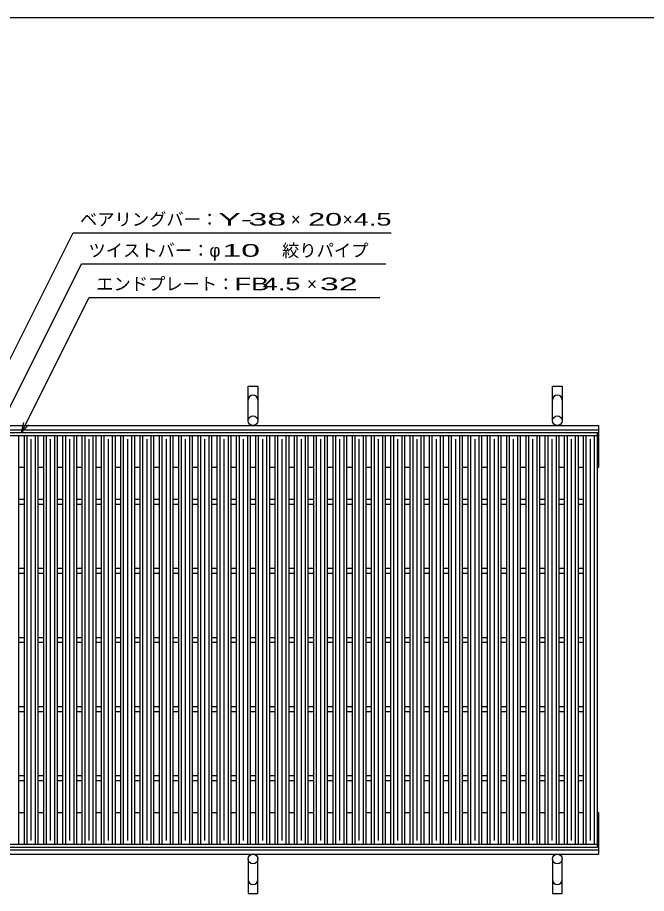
# Model space of a CAD drawing. Units: millimetres, scale not verified. Extents: x -1820 to 1724, y -1285 to 1059.
# Drawn here: x -1268 to -359, y -208 to 1059 of the extents above; entities that cross this region are included whole.
import ezdxf
from ezdxf.enums import TextEntityAlignment as Align

# ---------------------------------------------------------------- set-up
doc = ezdxf.new("R2010")
doc.units = ezdxf.units.MM
doc.header["$LTSCALE"] = 10
for name, color, linetype, lineweight in [('0_2', 150, 'Continuous', 25), ('16', 3, 'Continuous', 25), ('19', 6, 'Continuous', 25), ('22', 2, 'Continuous', 25)]:
    doc.layers.add(name, color=color, linetype=linetype, lineweight=lineweight)
doc.styles.add('ベクトル', font='')
doc.styles.get('ベクトル').set_extended_font_data('ベクトル')

msp = doc.modelspace()

# ---------------------------------------------------------------- linework, layer by layer
at = {"layer": '0_2'}
msp.add_line((-1736, 1059), (1724, 1059), dxfattribs=at)
at = {"layer": '16'}
for p, q in [((-1426, 458.5), (-430, 458.5)), ((-430, 454), (-430, 458.5)), ((-1426, 454), (-430, 454)), ((-1286.5, 454), (-1266.5, 454)), ((-1266.5, -137), (-1266.5, 454)), ((-1258.6, -137), (-1258.6, 454)), ((-1258.6, 454), (-1238.6, 454)), ((-1254.6, -137), (-1254.6, 454)), ((-1248.6, -132), (-1248.6, 449)), ((-1242.6, -137), (-1242.6, 454)), ((-1238.6, -137), (-1238.6, 454)), ((-1230.7, -137), (-1230.7, 454)), ((-1230.7, 454), (-1210.7, 454)), ((-1226.7, -137), (-1226.7, 454)), ((-1220.7, -132), (-1220.7, 449)), ((-1214.7, -137), (-1214.7, 454)), ((-1210.7, -137), (-1210.7, 454)), ((-1202.8, -137), (-1202.8, 454)), ((-1202.8, 454), (-1182.8, 454)), ((-1198.8, -137), (-1198.8, 454)), ((-1192.8, -132), (-1192.8, 449)), ((-1186.8, -137), (-1186.8, 454)), ((-1182.8, -137), (-1182.8, 454)), ((-1174.9, -137), (-1174.9, 454)), ((-1174.9, 454), (-1154.9, 454)), ((-1170.9, -137), (-1170.9, 454)), ((-1164.9, -132), (-1164.9, 449)), ((-1158.9, -137), (-1158.9, 454)), ((-1154.9, -137), (-1154.9, 454)), ((-1147, -137), (-1147, 454)), ((-1147, 454), (-1127, 454)), ((-1143, -137), (-1143, 454)), ((-1137, -132), (-1137, 449)), ((-1131, -137), (-1131, 454)), ((-1127, -137), (-1127, 454)), ((-1119.1, -137), (-1119.1, 454)), ((-1119.1, 454), (-1099.1, 454)), ((-1115.1, -137), (-1115.1, 454)), ((-1109.1, -132), (-1109.1, 449)), ((-1103.1, -137), (-1103.1, 454)), ((-1099.1, -137), (-1099.1, 454)), ((-1091.2, -137), (-1091.2, 454)), ((-1091.2, 454), (-1071.2, 454)), ((-1087.2, -137), (-1087.2, 454)), ((-1081.2, -132), (-1081.2, 449)), ((-1075.2, -137), (-1075.2, 454)), ((-1071.2, -137), (-1071.2, 454)), ((-1063.3, -137), (-1063.3, 454)), ((-1063.3, 454), (-1043.3, 454)), ((-1059.3, -137), (-1059.3, 454)), ((-1053.3, -132), (-1053.3, 449)), ((-1047.3, -137), (-1047.3, 454)), ((-1043.3, -137), (-1043.3, 454)), ((-1035.4, -137), (-1035.4, 454)), ((-1035.4, 454), (-1015.4, 454)), ((-1031.4, -137), (-1031.4, 454)), ((-1025.4, -132), (-1025.4, 449)), ((-1019.4, -137), (-1019.4, 454)), ((-1015.4, -137), (-1015.4, 454)), ((-1007.5, -137), (-1007.5, 454)), ((-1007.5, 454), (-987.5, 454)), ((-1003.5, -137), (-1003.5, 454)), ((-997.5, -132), (-997.5, 449)), ((-991.5, -137), (-991.5, 454)), ((-987.5, -137), (-987.5, 454)), ((-979.6, -137), (-979.6, 454)), ((-979.6, 454), (-959.6, 454)), ((-975.6, -137), (-975.6, 454)), ((-969.6, -132), (-969.6, 449)), ((-963.6, -137), (-963.6, 454)), ((-959.6, -137), (-959.6, 454)), ((-951.7, -137), (-951.7, 454)), ((-951.7, 454), (-931.7, 454)), ((-947.7, -137), (-947.7, 454)), ((-941.7, -132), (-941.7, 449)), ((-935.7, -137), (-935.7, 454)), ((-931.7, -137), (-931.7, 454)), ((-923.8, -137), (-923.8, 454)), ((-923.8, 454), (-903.8, 454)), ((-919.8, -137), (-919.8, 454)), ((-913.8, -132), (-913.8, 449)), ((-907.8, -137), (-907.8, 454)), ((-903.8, -137), (-903.8, 454)), ((-895.9, -137), (-895.9, 454)), ((-895.9, 454), (-875.9, 454)), ((-891.9, -137), (-891.9, 454)), ((-885.9, -132), (-885.9, 449)), ((-879.9, -137), (-879.9, 454)), ((-875.9, -137), (-875.9, 454)), ((-868, -137), (-868, 454)), ((-868, 454), (-848, 454)), ((-864, -137), (-864, 454)), ((-858, -132), (-858, 449)), ((-852, -137), (-852, 454)), ((-848, -137), (-848, 454)), ((-840.1, -137), (-840.1, 454)), ((-840.1, 454), (-820.1, 454)), ((-836.1, -137), (-836.1, 454)), ((-830.1, -132), (-830.1, 449)), ((-824.1, -137), (-824.1, 454)), ((-820.1, -137), (-820.1, 454)), ((-812.2, -137), (-812.2, 454)), ((-812.2, 454), (-792.2, 454)), ((-808.2, -137), (-808.2, 454)), ((-802.2, -132), (-802.2, 449)), ((-796.2, -137), (-796.2, 454)), ((-792.2, -137), (-792.2, 454)), ((-784.3, -137), (-784.3, 454)), ((-784.3, 454), (-764.3, 454)), ((-780.3, -137), (-780.3, 454)), ((-774.3, -132), (-774.3, 449)), ((-768.3, -137), (-768.3, 454)), ((-764.3, -137), (-764.3, 454)), ((-756.4, -137), (-756.4, 454)), ((-756.4, 454), (-736.4, 454)), ((-752.4, -137), (-752.4, 454)), ((-746.4, -132), (-746.4, 449)), ((-740.4, -137), (-740.4, 454)), ((-736.4, -137), (-736.4, 454)), ((-728.5, -137), (-728.5, 454)), ((-728.5, 454), (-708.5, 454)), ((-724.5, -137), (-724.5, 454)), ((-718.5, -132), (-718.5, 449)), ((-712.5, -137), (-712.5, 454)), ((-708.5, -137), (-708.5, 454)), ((-700.6, -137), (-700.6, 454)), ((-700.6, 454), (-680.6, 454)), ((-696.6, -137), (-696.6, 454)), ((-690.6, -132), (-690.6, 449)), ((-684.6, -137), (-684.6, 454)), ((-680.6, -137), (-680.6, 454)), ((-672.7, -137), (-672.7, 454)), ((-672.7, 454), (-652.7, 454)), ((-668.7, -137), (-668.7, 454)), ((-662.7, -132), (-662.7, 449)), ((-656.7, -137), (-656.7, 454)), ((-652.7, -137), (-652.7, 454)), ((-644.8, -137), (-644.8, 454)), ((-644.8, 454), (-624.8, 454)), ((-640.8, -137), (-640.8, 454)), ((-634.8, -132), (-634.8, 449)), ((-628.8, -137), (-628.8, 454)), ((-624.8, -137), (-624.8, 454)), ((-616.9, -137), (-616.9, 454)), ((-616.9, 454), (-596.9, 454)), ((-612.9, -137), (-612.9, 454)), ((-606.9, -132), (-606.9, 449)), ((-600.9, -137), (-600.9, 454)), ((-596.9, -137), (-596.9, 454)), ((-589, -137), (-589, 454)), ((-589, 454), (-569, 454)), ((-585, -137), (-585, 454)), ((-579, -132), (-579, 449)), ((-573, -137), (-573, 454)), ((-569, -137), (-569, 454)), ((-561.1, -137), (-561.1, 454)), ((-561.1, 454), (-541.1, 454)), ((-557.1, -137), (-557.1, 454)), ((-551.1, -132), (-551.1, 449)), ((-545.1, -137), (-545.1, 454)), ((-541.1, -137), (-541.1, 454)), ((-533.2, -137), (-533.2, 454)), ((-533.2, 454), (-513.2, 454)), ((-529.2, -137), (-529.2, 454)), ((-523.2, -132), (-523.2, 449)), ((-517.2, -137), (-517.2, 454)), ((-513.2, -137), (-513.2, 454)), ((-505.3, -137), (-505.3, 454)), ((-505.3, 454), (-485.3, 454)), ((-501.3, -137), (-501.3, 454)), ((-495.3, -132), (-495.3, 449)), ((-489.3, -137), (-489.3, 454)), ((-485.3, -137), (-485.3, 454)), ((-477.4, -137), (-477.4, 454)), ((-477.4, 454), (-457.4, 454)), ((-473.4, -137), (-473.4, 454)), ((-467.4, -132), (-467.4, 449)), ((-461.4, -137), (-461.4, 454)), ((-457.4, -137), (-457.4, 454)), ((-450, -137), (-450, 454)), ((-450, 454), (-430, 454)), ((-446, -137), (-446, 454)), ((-440, -132), (-440, 449)), ((-434, -137), (-434, 454)), ((-430, -137), (-430, 454)), ((-1266.5, 362), (-1258.6, 362)), ((-1266.5, 355), (-1258.6, 355)), ((-1238.6, 362), (-1230.7, 362)), ((-1238.6, 355), (-1230.7, 355)), ((-1210.7, 362), (-1202.8, 362)), ((-1210.7, 355), (-1202.8, 355)), ((-1182.8, 362), (-1174.9, 362)), ((-1182.8, 355), (-1174.9, 355)), ((-1154.9, 362), (-1147, 362)), ((-1154.9, 355), (-1147, 355)), ((-1127, 362), (-1119.1, 362)), ((-1127, 355), (-1119.1, 355)), ((-1099.1, 362), (-1091.2, 362)), ((-1099.1, 355), (-1091.2, 355)), ((-1071.2, 362), (-1063.3, 362)), ((-1071.2, 355), (-1063.3, 355)), ((-1043.3, 362), (-1035.4, 362)), ((-1043.3, 355), (-1035.4, 355)), ((-1015.4, 362), (-1007.5, 362)), ((-1015.4, 355), (-1007.5, 355)), ((-987.5, 362), (-979.6, 362)), ((-987.5, 355), (-979.6, 355)), ((-959.6, 362), (-951.7, 362)), ((-959.6, 355), (-951.7, 355)), ((-931.7, 362), (-923.8, 362)), ((-931.7, 355), (-923.8, 355)), ((-903.8, 362), (-895.9, 362)), ((-903.8, 355), (-895.9, 355)), ((-875.9, 362), (-868, 362)), ((-875.9, 355), (-868, 355)), ((-848, 362), (-840.1, 362)), ((-848, 355), (-840.1, 355)), ((-820.1, 362), (-812.2, 362)), ((-820.1, 355), (-812.2, 355)), ((-792.2, 362), (-784.3, 362)), ((-792.2, 355), (-784.3, 355)), ((-764.3, 362), (-756.4, 362)), ((-764.3, 355), (-756.4, 355)), ((-736.4, 362), (-728.5, 362)), ((-736.4, 355), (-728.5, 355)), ((-708.5, 362), (-700.6, 362)), ((-708.5, 355), (-700.6, 355)), ((-680.6, 362), (-672.7, 362)), ((-680.6, 355), (-672.7, 355)), ((-652.7, 362), (-644.8, 362)), ((-652.7, 355), (-644.8, 355)), ((-624.8, 362), (-616.9, 362)), ((-624.8, 355), (-616.9, 355)), ((-596.9, 362), (-589, 362)), ((-596.9, 355), (-589, 355)), ((-569, 362), (-561.1, 362)), ((-569, 355), (-561.1, 355)), ((-541.1, 362), (-533.2, 362)), ((-541.1, 355), (-533.2, 355)), ((-513.2, 362), (-505.3, 362)), ((-513.2, 355), (-505.3, 355)), ((-485.3, 362), (-477.4, 362)), ((-485.3, 355), (-477.4, 355)), ((-457.4, 362), (-450, 362)), ((-457.4, 355), (-450, 355)), ((-1266.5, 262), (-1258.6, 262)), ((-1266.5, 255), (-1258.6, 255)), ((-1238.6, 262), (-1230.7, 262)), ((-1238.6, 255), (-1230.7, 255)), ((-1210.7, 262), (-1202.8, 262)), ((-1210.7, 255), (-1202.8, 255)), ((-1182.8, 262), (-1174.9, 262)), ((-1182.8, 255), (-1174.9, 255)), ((-1154.9, 262), (-1147, 262)), ((-1154.9, 255), (-1147, 255)), ((-1127, 262), (-1119.1, 262)), ((-1127, 255), (-1119.1, 255)), ((-1099.1, 262), (-1091.2, 262)), ((-1099.1, 255), (-1091.2, 255)), ((-1071.2, 262), (-1063.3, 262)), ((-1071.2, 255), (-1063.3, 255)), ((-1043.3, 262), (-1035.4, 262)), ((-1043.3, 255), (-1035.4, 255)), ((-1015.4, 262), (-1007.5, 262)), ((-1015.4, 255), (-1007.5, 255)), ((-987.5, 262), (-979.6, 262)), ((-987.5, 255), (-979.6, 255)), ((-959.6, 262), (-951.7, 262)), ((-959.6, 255), (-951.7, 255)), ((-931.7, 262), (-923.8, 262)), ((-931.7, 255), (-923.8, 255)), ((-903.8, 262), (-895.9, 262)), ((-903.8, 255), (-895.9, 255)), ((-875.9, 262), (-868, 262)), ((-875.9, 255), (-868, 255)), ((-848, 262), (-840.1, 262)), ((-848, 255), (-840.1, 255)), ((-820.1, 262), (-812.2, 262)), ((-820.1, 255), (-812.2, 255)), ((-792.2, 262), (-784.3, 262)), ((-792.2, 255), (-784.3, 255)), ((-764.3, 262), (-756.4, 262)), ((-764.3, 255), (-756.4, 255)), ((-736.4, 262), (-728.5, 262)), ((-736.4, 255), (-728.5, 255)), ((-708.5, 262), (-700.6, 262)), ((-708.5, 255), (-700.6, 255)), ((-680.6, 262), (-672.7, 262)), ((-680.6, 255), (-672.7, 255)), ((-652.7, 262), (-644.8, 262)), ((-652.7, 255), (-644.8, 255)), ((-624.8, 262), (-616.9, 262)), ((-624.8, 255), (-616.9, 255)), ((-596.9, 262), (-589, 262)), ((-596.9, 255), (-589, 255)), ((-569, 262), (-561.1, 262)), ((-569, 255), (-561.1, 255)), ((-541.1, 262), (-533.2, 262)), ((-541.1, 255), (-533.2, 255)), ((-513.2, 262), (-505.3, 262)), ((-513.2, 255), (-505.3, 255)), ((-485.3, 262), (-477.4, 262)), ((-485.3, 255), (-477.4, 255)), ((-457.4, 262), (-450, 262)), ((-457.4, 255), (-450, 255)), ((-1266.5, 162), (-1258.6, 162)), ((-1266.5, 155), (-1258.6, 155)), ((-1238.6, 162), (-1230.7, 162)), ((-1238.6, 155), (-1230.7, 155)), ((-1210.7, 162), (-1202.8, 162)), ((-1210.7, 155), (-1202.8, 155)), ((-1182.8, 162), (-1174.9, 162)), ((-1182.8, 155), (-1174.9, 155)), ((-1154.9, 162), (-1147, 162)), ((-1154.9, 155), (-1147, 155)), ((-1127, 162), (-1119.1, 162)), ((-1127, 155), (-1119.1, 155)), ((-1099.1, 162), (-1091.2, 162)), ((-1099.1, 155), (-1091.2, 155)), ((-1071.2, 162), (-1063.3, 162)), ((-1071.2, 155), (-1063.3, 155)), ((-1043.3, 162), (-1035.4, 162)), ((-1043.3, 155), (-1035.4, 155)), ((-1015.4, 162), (-1007.5, 162)), ((-1015.4, 155), (-1007.5, 155)), ((-987.5, 162), (-979.6, 162)), ((-987.5, 155), (-979.6, 155)), ((-959.6, 162), (-951.7, 162)), ((-959.6, 155), (-951.7, 155)), ((-931.7, 162), (-923.8, 162)), ((-931.7, 155), (-923.8, 155)), ((-903.8, 162), (-895.9, 162)), ((-903.8, 155), (-895.9, 155)), ((-875.9, 162), (-868, 162)), ((-875.9, 155), (-868, 155)), ((-848, 162), (-840.1, 162)), ((-848, 155), (-840.1, 155)), ((-820.1, 162), (-812.2, 162)), ((-820.1, 155), (-812.2, 155)), ((-792.2, 162), (-784.3, 162)), ((-792.2, 155), (-784.3, 155)), ((-764.3, 162), (-756.4, 162)), ((-764.3, 155), (-756.4, 155)), ((-736.4, 162), (-728.5, 162)), ((-736.4, 155), (-728.5, 155)), ((-708.5, 162), (-700.6, 162)), ((-708.5, 155), (-700.6, 155)), ((-680.6, 162), (-672.7, 162)), ((-680.6, 155), (-672.7, 155)), ((-652.7, 162), (-644.8, 162)), ((-652.7, 155), (-644.8, 155)), ((-624.8, 162), (-616.9, 162)), ((-624.8, 155), (-616.9, 155)), ((-596.9, 162), (-589, 162)), ((-596.9, 155), (-589, 155)), ((-569, 162), (-561.1, 162)), ((-569, 155), (-561.1, 155)), ((-541.1, 162), (-533.2, 162)), ((-541.1, 155), (-533.2, 155)), ((-513.2, 162), (-505.3, 162)), ((-513.2, 155), (-505.3, 155)), ((-485.3, 162), (-477.4, 162)), ((-485.3, 155), (-477.4, 155)), ((-457.4, 162), (-450, 162)), ((-457.4, 155), (-450, 155)), ((-1266.5, 62), (-1258.6, 62)), ((-1266.5, 55), (-1258.6, 55)), ((-1238.6, 62), (-1230.7, 62)), ((-1238.6, 55), (-1230.7, 55)), ((-1210.7, 62), (-1202.8, 62)), ((-1210.7, 55), (-1202.8, 55)), ((-1182.8, 62), (-1174.9, 62)), ((-1182.8, 55), (-1174.9, 55)), ((-1154.9, 62), (-1147, 62)), ((-1154.9, 55), (-1147, 55)), ((-1127, 62), (-1119.1, 62)), ((-1127, 55), (-1119.1, 55)), ((-1099.1, 62), (-1091.2, 62)), ((-1099.1, 55), (-1091.2, 55)), ((-1071.2, 62), (-1063.3, 62)), ((-1071.2, 55), (-1063.3, 55)), ((-1043.3, 62), (-1035.4, 62)), ((-1043.3, 55), (-1035.4, 55)), ((-1015.4, 62), (-1007.5, 62)), ((-1015.4, 55), (-1007.5, 55)), ((-987.5, 62), (-979.6, 62)), ((-987.5, 55), (-979.6, 55)), ((-959.6, 62), (-951.7, 62)), ((-959.6, 55), (-951.7, 55)), ((-931.7, 62), (-923.8, 62)), ((-931.7, 55), (-923.8, 55)), ((-903.8, 62), (-895.9, 62)), ((-903.8, 55), (-895.9, 55)), ((-875.9, 62), (-868, 62)), ((-875.9, 55), (-868, 55)), ((-848, 62), (-840.1, 62)), ((-848, 55), (-840.1, 55)), ((-820.1, 62), (-812.2, 62)), ((-820.1, 55), (-812.2, 55)), ((-792.2, 62), (-784.3, 62)), ((-792.2, 55), (-784.3, 55)), ((-764.3, 62), (-756.4, 62)), ((-764.3, 55), (-756.4, 55)), ((-736.4, 62), (-728.5, 62)), ((-736.4, 55), (-728.5, 55)), ((-708.5, 62), (-700.6, 62)), ((-708.5, 55), (-700.6, 55)), ((-680.6, 62), (-672.7, 62)), ((-680.6, 55), (-672.7, 55)), ((-652.7, 62), (-644.8, 62)), ((-652.7, 55), (-644.8, 55)), ((-624.8, 62), (-616.9, 62)), ((-624.8, 55), (-616.9, 55)), ((-596.9, 62), (-589, 62)), ((-596.9, 55), (-589, 55)), ((-569, 62), (-561.1, 62)), ((-569, 55), (-561.1, 55)), ((-541.1, 62), (-533.2, 62)), ((-541.1, 55), (-533.2, 55)), ((-513.2, 62), (-505.3, 62)), ((-513.2, 55), (-505.3, 55)), ((-485.3, 62), (-477.4, 62)), ((-485.3, 55), (-477.4, 55)), ((-457.4, 62), (-450, 62)), ((-457.4, 55), (-450, 55)), ((-1266.5, -38), (-1258.6, -38)), ((-1238.6, -38), (-1230.7, -38)), ((-1210.7, -38), (-1202.8, -38)), ((-1182.8, -38), (-1174.9, -38)), ((-1154.9, -38), (-1147, -38)), ((-1127, -38), (-1119.1, -38)), ((-1099.1, -38), (-1091.2, -38)), ((-1071.2, -38), (-1063.3, -38)), ((-1043.3, -38), (-1035.4, -38)), ((-1015.4, -38), (-1007.5, -38)), ((-987.5, -38), (-979.6, -38)), ((-959.6, -38), (-951.7, -38)), ((-931.7, -38), (-923.8, -38)), ((-903.8, -38), (-895.9, -38)), ((-875.9, -38), (-868, -38)), ((-848, -38), (-840.1, -38)), ((-820.1, -38), (-812.2, -38)), ((-792.2, -38), (-784.3, -38)), ((-764.3, -38), (-756.4, -38)), ((-736.4, -38), (-728.5, -38)), ((-708.5, -38), (-700.6, -38)), ((-680.6, -38), (-672.7, -38)), ((-652.7, -38), (-644.8, -38)), ((-624.8, -38), (-616.9, -38)), ((-596.9, -38), (-589, -38)), ((-569, -38), (-561.1, -38)), ((-541.1, -38), (-533.2, -38)), ((-513.2, -38), (-505.3, -38)), ((-485.3, -38), (-477.4, -38)), ((-457.4, -38), (-450, -38)), ((-1266.5, -45), (-1258.6, -45)), ((-1238.6, -45), (-1230.7, -45)), ((-1210.7, -45), (-1202.8, -45)), ((-1182.8, -45), (-1174.9, -45)), ((-1154.9, -45), (-1147, -45)), ((-1127, -45), (-1119.1, -45)), ((-1099.1, -45), (-1091.2, -45)), ((-1071.2, -45), (-1063.3, -45)), ((-1043.3, -45), (-1035.4, -45)), ((-1015.4, -45), (-1007.5, -45)), ((-987.5, -45), (-979.6, -45)), ((-959.6, -45), (-951.7, -45)), ((-931.7, -45), (-923.8, -45)), ((-903.8, -45), (-895.9, -45)), ((-875.9, -45), (-868, -45)), ((-848, -45), (-840.1, -45)), ((-820.1, -45), (-812.2, -45)), ((-792.2, -45), (-784.3, -45)), ((-764.3, -45), (-756.4, -45)), ((-736.4, -45), (-728.5, -45)), ((-708.5, -45), (-700.6, -45)), ((-680.6, -45), (-672.7, -45)), ((-652.7, -45), (-644.8, -45)), ((-624.8, -45), (-616.9, -45)), ((-596.9, -45), (-589, -45)), ((-569, -45), (-561.1, -45)), ((-541.1, -45), (-533.2, -45)), ((-513.2, -45), (-505.3, -45)), ((-485.3, -45), (-477.4, -45)), ((-457.4, -45), (-450, -45)), ((-1426, -137), (-430, -137)), ((-1286.5, -137), (-1266.5, -137)), ((-1258.6, -137), (-1238.6, -137)), ((-1230.7, -137), (-1210.7, -137)), ((-1202.8, -137), (-1182.8, -137)), ((-1174.9, -137), (-1154.9, -137)), ((-1147, -137), (-1127, -137)), ((-1119.1, -137), (-1099.1, -137)), ((-1091.2, -137), (-1071.2, -137)), ((-1063.3, -137), (-1043.3, -137)), ((-1035.4, -137), (-1015.4, -137)), ((-1007.5, -137), (-987.5, -137)), ((-979.6, -137), (-959.6, -137)), ((-951.7, -137), (-931.7, -137)), ((-923.8, -137), (-903.8, -137)), ((-895.9, -137), (-875.9, -137)), ((-868, -137), (-848, -137)), ((-840.1, -137), (-820.1, -137)), ((-812.2, -137), (-792.2, -137)), ((-784.3, -137), (-764.3, -137)), ((-756.4, -137), (-736.4, -137)), ((-728.5, -137), (-708.5, -137)), ((-700.6, -137), (-680.6, -137)), ((-672.7, -137), (-652.7, -137)), ((-644.8, -137), (-624.8, -137)), ((-616.9, -137), (-596.9, -137)), ((-589, -137), (-569, -137)), ((-561.1, -137), (-541.1, -137)), ((-533.2, -137), (-513.2, -137)), ((-505.3, -137), (-485.3, -137)), ((-477.4, -137), (-457.4, -137)), ((-450, -137), (-430, -137)), ((-430, -141.5), (-430, -137)), ((-1426, -141.5), (-430, -141.5))]:
    msp.add_line(p, q, dxfattribs=at)
at = {"layer": '19'}
for p, q in [((-935, 475.5), (-935, 525.5)), ((-935, 525.5), (-921, 525.5)), ((-921, 525.5), (-921, 475.5)), ((-495, 475.5), (-495, 525.5)), ((-495, 525.5), (-481, 525.5)), ((-481, 525.5), (-481, 475.5)), ((-1428, 468.5), (-428, 468.5)), ((-1428, 462.5), (-428, 462.5)), ((-428, 408.5), (-428, 468.5)), ((-1266.5, 408.5), (-1258.6, 408.5)), ((-1238.6, 408.5), (-1230.7, 408.5)), ((-1210.7, 408.5), (-1202.8, 408.5)), ((-1182.8, 408.5), (-1174.9, 408.5)), ((-1154.9, 408.5), (-1147, 408.5)), ((-1127, 408.5), (-1119.1, 408.5)), ((-1099.1, 408.5), (-1091.2, 408.5)), ((-1071.2, 408.5), (-1063.3, 408.5)), ((-1043.3, 408.5), (-1035.4, 408.5)), ((-1015.4, 408.5), (-1007.5, 408.5)), ((-987.5, 408.5), (-979.6, 408.5)), ((-959.6, 408.5), (-951.7, 408.5)), ((-931.7, 408.5), (-923.8, 408.5)), ((-903.8, 408.5), (-895.9, 408.5)), ((-875.9, 408.5), (-868, 408.5)), ((-848, 408.5), (-840.1, 408.5)), ((-820.1, 408.5), (-812.2, 408.5)), ((-792.2, 408.5), (-784.3, 408.5)), ((-764.3, 408.5), (-756.4, 408.5)), ((-736.4, 408.5), (-728.5, 408.5)), ((-708.5, 408.5), (-700.6, 408.5)), ((-680.6, 408.5), (-672.7, 408.5)), ((-652.7, 408.5), (-644.8, 408.5)), ((-624.8, 408.5), (-616.9, 408.5)), ((-596.9, 408.5), (-589, 408.5)), ((-569, 408.5), (-561.1, 408.5)), ((-541.1, 408.5), (-533.7, 408.5)), ((-513.2, 408.5), (-505.8, 408.5)), ((-485.3, 408.5), (-477.9, 408.5)), ((-457.4, 408.5), (-450, 408.5)), ((-430, 408.5), (-428, 408.5)), ((-1266.5, -91.5), (-1258.6, -91.5)), ((-1238.6, -91.5), (-1230.7, -91.5)), ((-1210.7, -91.5), (-1202.8, -91.5)), ((-1182.8, -91.5), (-1174.9, -91.5)), ((-1154.9, -91.5), (-1147, -91.5)), ((-1127, -91.5), (-1119.1, -91.5)), ((-1099.1, -91.5), (-1091.2, -91.5)), ((-1071.2, -91.5), (-1063.3, -91.5)), ((-1043.3, -91.5), (-1035.4, -91.5)), ((-1015.4, -91.5), (-1007.5, -91.5)), ((-987.5, -91.5), (-979.6, -91.5)), ((-959.6, -91.5), (-951.7, -91.5)), ((-931.7, -91.5), (-923.8, -91.5)), ((-903.8, -91.5), (-895.9, -91.5)), ((-875.9, -91.5), (-868, -91.5)), ((-848, -91.5), (-840.1, -91.5)), ((-820.1, -91.5), (-812.2, -91.5)), ((-792.2, -91.5), (-784.3, -91.5)), ((-764.3, -91.5), (-756.4, -91.5)), ((-736.4, -91.5), (-728.5, -91.5)), ((-708.5, -91.5), (-700.6, -91.5)), ((-680.6, -91.5), (-672.7, -91.5)), ((-652.7, -91.5), (-644.8, -91.5)), ((-624.8, -91.5), (-616.9, -91.5)), ((-596.9, -91.5), (-589, -91.5)), ((-569, -91.5), (-561.1, -91.5)), ((-541.1, -91.5), (-533.7, -91.5)), ((-513.2, -91.5), (-505.8, -91.5)), ((-485.3, -91.5), (-477.9, -91.5)), ((-457.4, -91.5), (-450, -91.5)), ((-430, -91.5), (-428, -91.5)), ((-428, -151.5), (-428, -91.5)), ((-1428, -145.5), (-428, -145.5)), ((-1428, -151.5), (-428, -151.5)), ((-935, -158.5), (-935, -208.5)), ((-921, -208.5), (-921, -158.5)), ((-495, -158.5), (-495, -208.5)), ((-481, -208.5), (-481, -158.5)), ((-935, -208.5), (-921, -208.5)), ((-495, -208.5), (-481, -208.5))]:
    msp.add_line(p, q, dxfattribs=at)
for centre in [(-928, 475.5), (-488, 475.5), (-928, -158.5), (-488, -158.5)]:
    msp.add_circle(centre, 7, dxfattribs=at)
for centre, start, end in [((-928, 505.5), 0, 180), ((-488, 505.5), 0, 180), ((-928, -188.5), 180, 0), ((-488, -188.5), 180, 0)]:
    msp.add_arc(centre, 7, start, end, dxfattribs=at)
at = {"layer": '22', "color": 4}
for p, q in [((-1406, 312), (-1188.25, 747.5)), ((-1188.25, 747.5), (-728.25, 747.5)), ((-1346.25, 362), (-1176, 702.5)), ((-1176, 702.5), (-736, 702.5)), ((-1262.55, 458.5), (-1164.8, 654)), ((-1164.8, 654), (-744.8, 654)), ((-1262.55, 458.5), (-1259.55, 473.1)), ((-1262.55, 458.5), (-1252.55, 469.5))]:
    msp.add_line(p, q, dxfattribs=at)

# ---------------------------------------------------------------- texts
at = {"layer": '22', "style": 'ベクトル'}
for s, p in [('ベアリングバー：', (-1178.25, 767)), ('×', (-873.25, 767)), ('×', (-798.25, 767)), ('ツイストバー：', (-1166, 722)), ('φ', (-991, 722)), ('絞りパイプ', (-886, 722)), ('エンドプレート：', (-1154.8, 673.5)), ('×', (-849.8, 673.5))]:
    msp.add_text(s, height=18.33, dxfattribs=at).set_placement(p, align=Align.MIDDLE_LEFT)
for s, width, p in [('Y-', 2, (-978.25, 767)), (' 38 ', 2, (-948.25, 767)), ('20', 1.8, (-848.25, 767)), (' 4.5 ', 1.6, (-793.25, 767)), (' 10 ', 2, (-986, 722)), ('FB', 1.6, (-954.8, 673.5)), (' 4.5 ', 1.6, (-924.8, 673.5)), (' 32 ', 2, (-844.8, 673.5))]:
    msp.add_text(s, height=18.33, dxfattribs=dict(at, width=width)).set_placement(p, align=Align.MIDDLE_LEFT)

doc.saveas('drawing.dxf')
